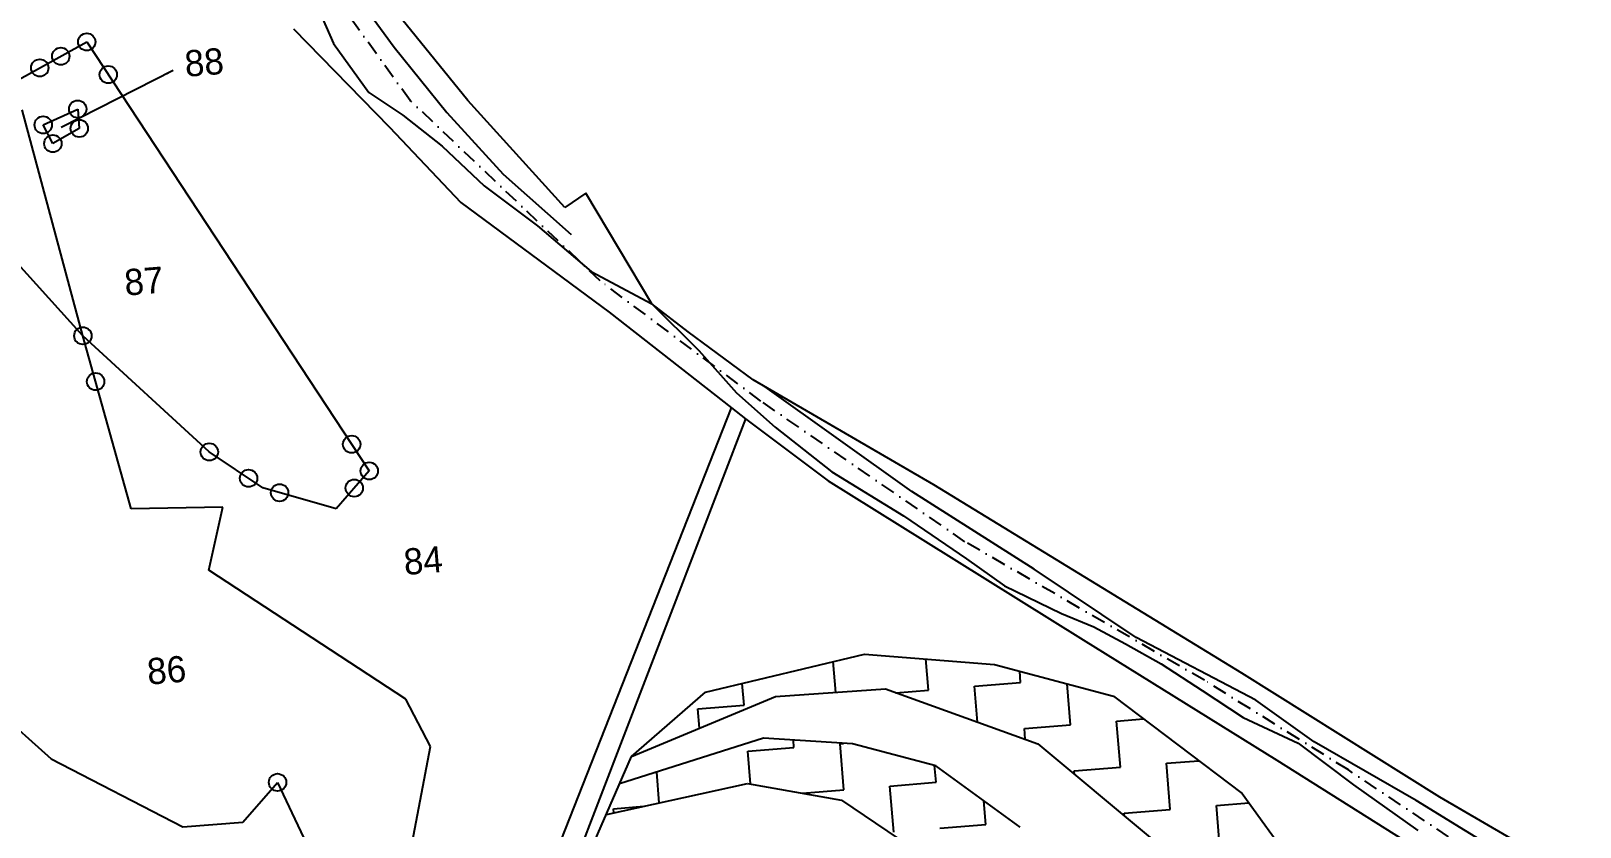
# Model space of a CAD drawing. Header units: metres. Extents: x 307122 to 311809, y 1926082 to 1930533.
# Drawn here: x 311126 to 311668, y 1926564 to 1926843 of the extents above; entities that cross this region are included whole.
import ezdxf

# ---------------------------------------------------------------- set-up
doc = ezdxf.new("R2010")
doc.units = ezdxf.units.M
doc.linetypes.add('DASHDOT', pattern=[1, 0.5, -0.25, 0, -0.25])
for name, color, linetype in [('LINE_WATER', 4, 'Continuous'), ('POLY_HATCH', 12, 'Continuous'), ('POLY_PARCEL', 6, 'Continuous'), ('POLY_ROAD', 30, 'Continuous'), ('POLY_WATER', 4, 'Continuous'), ('TEXT_PARCEL', 7, 'Continuous'), ('V_BOUND_STREAM_LINE', 7, 'DASHDOT')]:
    doc.layers.add(name, color=color, linetype=linetype)
doc.styles.add('TEXT_MAP', font='')
doc.styles.get('TEXT_MAP').set_extended_font_data('Kruti Dev 050')
doc.dimstyles.get("Standard").update_dxf_attribs({"dimtxt": 2.5, "dimasz": 2.5, "dimexe": 1.25, "dimexo": 0.625, "dimtad": 1, "dimdec": 4, "dimdsep": 46, "dimlunit": 6, "dimtxsty": 'Standard', "dimcen": 2.5, "dimadec": 0, "dimazin": 0, "dimtfac": 1, "dimtdec": 4, "dimtmove": 0, "dimatfit": 3, "dimfxl": 1, "dimtolj": 1, "dimtzin": 0, "dimarcsym": 0})

msp = doc.modelspace()

# ---------------------------------------------------------------- linework, layer by layer
for centre in [(311145.56, 1926838.86), (311136.47, 1926833.84), (311129.11, 1926829.77), (311153.09, 1926827.41), (311142.38, 1926815.34), (311130.29, 1926809.79), (311142.94, 1926808.55), (311133.68, 1926803.24), (311144.18, 1926735.91), (311148.66, 1926719.88), (311238.3, 1926697.93), (311188.46, 1926695.24), (311244.46, 1926688.58), (311202.19, 1926686), (311239.2, 1926682.59), (311213.06, 1926680.96), (311212.34, 1926579.51)]:
    msp.add_circle(centre, 3.04)
at = {"layer": 'LINE_WATER'}
for p, q in [((311222.18, 1926860.61), (311231.95, 1926838.28)), ((311237.21, 1926858.87), (311253.22, 1926837.05)), ((311231.95, 1926838.28), (311244.27, 1926821.11)), ((311253.22, 1926837.05), (311271.65, 1926814.1)), ((311244.27, 1926821.11), (311256.17, 1926813.16)), ((311256.17, 1926813.16), (311269.96, 1926802.39)), ((311271.65, 1926814.1), (311291.28, 1926792.57)), ((311269.96, 1926802.39), (311284.67, 1926788.39)), ((311284.67, 1926788.39), (311303.35, 1926774.39)), ((311291.28, 1926792.57), (311315.18, 1926771.39)), ((311303.35, 1926774.39), (311322.2, 1926758.41)), ((311322.2, 1926758.41), (311343.43, 1926747.1)), ((311343.43, 1926747.1), (311359.86, 1926730.76)), ((311359.86, 1926730.76), (311372.98, 1926715.97)), ((311434.38, 1926681.34), (311383.07, 1926718.08)), ((311372.98, 1926715.97), (311386.55, 1926703.86)), ((311386.55, 1926703.86), (311406.35, 1926688.3)), ((311406.35, 1926688.3), (311431.44, 1926672.84)), ((311477.3, 1926654.12), (311434.38, 1926681.34)), ((311431.44, 1926672.84), (311453.51, 1926657.79)), ((311453.51, 1926657.79), (311466.86, 1926648.31)), ((311513, 1926630.27), (311477.3, 1926654.12)), ((311466.86, 1926648.31), (311486.84, 1926638.7)), ((311486.84, 1926638.7), (311498.14, 1926634.01)), ((311498.14, 1926634.01), (311509.22, 1926627.98)), ((311554.84, 1926608.25), (311513, 1926630.27)), ((311509.22, 1926627.98), (311521.7, 1926621.07)), ((311521.7, 1926621.07), (311536.03, 1926611.67)), ((311536.03, 1926611.67), (311550.37, 1926602.27)), ((311575.22, 1926593.73), (311554.84, 1926608.25)), ((311550.37, 1926602.27), (311569.63, 1926593.27)), ((311569.63, 1926593.27), (311589.02, 1926578.66)), ((311610.97, 1926573.19), (311575.22, 1926593.73)), ((311589.02, 1926578.66), (311611.51, 1926562.66)), ((311645.47, 1926551.89), (311610.97, 1926573.19))]:
    msp.add_line(p, q, dxfattribs=at)
at = {"layer": 'POLY_HATCH'}
for p, q in [((311362.15, 1926611.09), (311417.88, 1926624.39)), ((311417.88, 1926624.39), (311463.33, 1926620.84)), ((311463.33, 1926620.84), (311505.03, 1926609.71)), ((311336.32, 1926588.59), (311362.15, 1926611.09)), ((311336.32, 1926588.59), (311386.63, 1926609.57)), ((311386.63, 1926609.57), (311425.14, 1926612.21)), ((311425.14, 1926612.21), (311478.51, 1926593.05)), ((311505.03, 1926609.71), (311550.08, 1926575.56)), ((311382.52, 1926595.02), (311332.11, 1926578.93)), ((311413.59, 1926592.94), (311382.52, 1926595.02)), ((311442.8, 1926585.29), (311413.59, 1926592.94)), ((311478.51, 1926593.05), (311517.83, 1926560.18)), ((311303.9, 1926514.22), (311336.32, 1926588.59)), ((311472.37, 1926563.78), (311442.8, 1926585.29)), ((311327.47, 1926568.28), (311376.88, 1926579.11)), ((311376.88, 1926579.11), (311409.79, 1926573.32)), ((311409.79, 1926573.32), (311455.59, 1926542.33)), ((311550.08, 1926575.56), (311573.06, 1926543.96))]:
    msp.add_line(p, q, dxfattribs=at)
at = {"layer": 'POLY_HATCH', "linetype": 'Continuous'}
for p, q in [((311407.8, 1926611.02), (311406.92, 1926621.78)), ((311440.23, 1926611.82), (311439.34, 1926622.72)), ((311375.68, 1926606.53), (311375.05, 1926614.17)), ((311456.37, 1926613.15), (311472.51, 1926614.47)), ((311472.51, 1926614.47), (311472.18, 1926618.48)), ((311489.97, 1926599.66), (311488.79, 1926614.04)), ((311428.82, 1926610.89), (311440.23, 1926611.82)), ((311457.4, 1926600.63), (311456.37, 1926613.15)), ((311359.54, 1926605.21), (311375.68, 1926606.53)), ((311360.09, 1926598.5), (311359.54, 1926605.21)), ((311473.83, 1926598.33), (311489.97, 1926599.66)), ((311474.14, 1926594.62), (311473.83, 1926598.33)), ((311506.11, 1926600.98), (311515.52, 1926601.75)), ((311507.43, 1926584.84), (311506.11, 1926600.98)), ((311393.14, 1926591.72), (311392.93, 1926594.32)), ((311409.28, 1926593.04), (311410.52, 1926593.14)), ((311410.6, 1926576.9), (311409.28, 1926593.04)), ((311377, 1926590.39), (311393.14, 1926591.72)), ((311377.94, 1926578.93), (311377, 1926590.39)), ((311523.57, 1926586.17), (311534.86, 1926587.09)), ((311345.99, 1926572.34), (311345.11, 1926583.08)), ((311442.88, 1926579.55), (311442.4, 1926585.4)), ((311491.29, 1926583.52), (311507.43, 1926584.84)), ((311491.39, 1926582.28), (311491.29, 1926583.52)), ((311524.89, 1926570.03), (311523.57, 1926586.17)), ((311396.17, 1926575.72), (311410.6, 1926576.9)), ((311426.74, 1926578.22), (311442.88, 1926579.55)), ((311428.07, 1926562.09), (311426.74, 1926578.22)), ((311329.91, 1926570.28), (311340.62, 1926571.16)), ((311460.34, 1926564.73), (311459.66, 1926573.03)), ((311541.03, 1926571.35), (311552.45, 1926572.29)), ((311542.35, 1926555.22), (311541.03, 1926571.35)), ((311330.03, 1926568.84), (311329.91, 1926570.28)), ((311508.75, 1926568.71), (311524.89, 1926570.03)), ((311508.84, 1926567.7), (311508.75, 1926568.71)), ((311444.2, 1926563.41), (311460.34, 1926564.73))]:
    msp.add_line(p, q, dxfattribs=at)
at = {"layer": 'POLY_PARCEL'}
for p, q in [((311119.69, 1926824.57), (311145.56, 1926838.86)), ((311145.56, 1926838.86), (311244.46, 1926688.58)), ((311144.18, 1926735.91), (311122.94, 1926815.01)), ((311130.29, 1926809.79), (311142.38, 1926815.34)), ((311142.38, 1926815.34), (311142.94, 1926808.55)), ((311133.68, 1926803.24), (311130.29, 1926809.79)), ((311142.94, 1926808.55), (311133.68, 1926803.24)), ((311144.18, 1926735.91), (311120.42, 1926762.35)), ((311161.12, 1926675.29), (311144.18, 1926735.91)), ((311188.46, 1926695.24), (311144.18, 1926735.91)), ((311207.22, 1926682.61), (311188.46, 1926695.24)), ((311244.46, 1926688.58), (311232.83, 1926675.34)), ((311232.83, 1926675.34), (311207.22, 1926682.61)), ((311193.18, 1926675.84), (311161.12, 1926675.29)), ((311188.32, 1926653.78), (311193.18, 1926675.84)), ((311257.27, 1926608.61), (311188.32, 1926653.78)), ((311265.93, 1926592.03), (311257.27, 1926608.61)), ((311112.6, 1926606.12), (311133.07, 1926587.8)), ((311133.07, 1926587.8), (311179.22, 1926563.88)), ((311255.27, 1926536.38), (311265.93, 1926592.03)), ((311200.14, 1926565.6), (311212.34, 1926579.51)), ((311212.34, 1926579.51), (311233.27, 1926535.2)), ((311179.22, 1926563.88), (311200.14, 1926565.6))]:
    msp.add_line(p, q, dxfattribs=at)
at = {"layer": 'POLY_ROAD'}
for p, q in [((311287.7, 1926498.53), (311371.22, 1926710.7)), ((311376.22, 1926706.79), (311309.24, 1926532.49))]:
    msp.add_line(p, q, dxfattribs=at)
at = {"layer": 'POLY_WATER'}
for p, q in [((311278.95, 1926818.35), (311237.48, 1926869.47)), ((311217.92, 1926843.48), (311251.59, 1926808.99)), ((311312.87, 1926780.83), (311278.95, 1926818.35)), ((311251.59, 1926808.99), (311276.46, 1926782.59)), ((311276.46, 1926782.59), (311328.41, 1926744.18)), ((311320.25, 1926785.84), (311312.87, 1926780.83)), ((311343.43, 1926747.1), (311320.25, 1926785.84)), ((311328.41, 1926744.18), (311371.22, 1926710.7)), ((311356.09, 1926737.31), (311343.43, 1926747.1)), ((311378.82, 1926720.54), (311356.09, 1926737.31)), ((311442.16, 1926683.75), (311378.82, 1926720.54)), ((311371.22, 1926710.7), (311376.22, 1926706.79)), ((311376.22, 1926706.79), (311405.11, 1926685.11)), ((311405.11, 1926685.11), (311438.32, 1926664.47)), ((311549.93, 1926617.75), (311442.16, 1926683.75)), ((311438.32, 1926664.47), (311494.41, 1926629.45)), ((311494.41, 1926629.45), (311562.26, 1926587.26)), ((311619.24, 1926574.33), (311549.93, 1926617.75)), ((311562.26, 1926587.26), (311645.16, 1926535.14)), ((311668.35, 1926545.85), (311619.24, 1926574.33))]:
    msp.add_line(p, q, dxfattribs=at)
at = {"layer": 'V_BOUND_STREAM_LINE', "ltscale": 10}
for p, q in [((311258.79, 1926818.36), (311227, 1926862.29)), ((311325.24, 1926755.22), (311258.79, 1926818.36)), ((311381.57, 1926713.06), (311325.24, 1926755.22)), ((311453.02, 1926663.8), (311381.57, 1926713.06)), ((311536.87, 1926615.26), (311453.02, 1926663.8)), ((311587.24, 1926583.87), (311536.87, 1926615.26)), ((311655.95, 1926538.07), (311587.24, 1926583.87))]:
    msp.add_line(p, q, dxfattribs=at)

# ---------------------------------------------------------------- texts
at = {"layer": 'TEXT_PARCEL', "style": 'TEXT_MAP'}
for s, p in [('88', (311180.22, 1926826.6)), ('87', (311159.1, 1926749.96)), ('84', (311256.9, 1926652.1)), ('86', (311167.06, 1926613.7))]:
    msp.add_text(s, height=9.18, rotation=4.6893, dxfattribs=at).set_placement(p)

# ---------------------------------------------------------------- leaders
msp.add_leader([(311175.83, 1926828.89), (311136.59, 1926808.87)], dimstyle='Standard', override={"dimtxt": 2.5, "dimasz": 2.5, "dimexe": 1.25, "dimexo": 0.625, "dimgap": 0.625, "dimtad": 1, "dimtih": 0, "dimtoh": 0, "dimzin": 8, "dimcen": 2.5, "dimtofl": 1})

doc.saveas('drawing.dxf')
